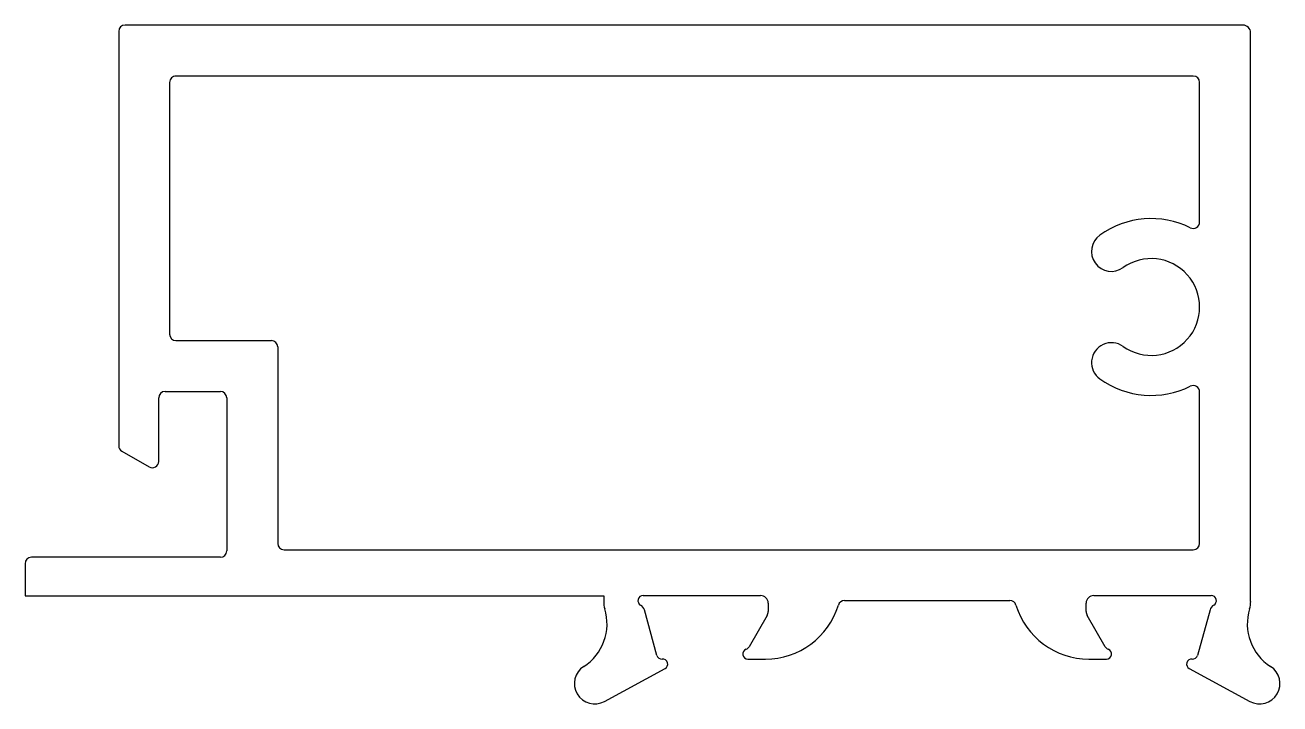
# Model space of a CAD drawing. Extents: x -21.5 to 27.8, y -16.6 to 10.
import ezdxf

# ---------------------------------------------------------------- set-up
doc = ezdxf.new("R2010")
doc.units = 0
doc.layers.get('0').update_dxf_attribs({"linetype": 'CONTINUOUS'})

msp = doc.modelspace()

# ---------------------------------------------------------------- linework, layer by layer
for p, q in [((26.343, 10.015), (-17.556, 10.015)), ((-17.806, 9.765), (-17.806, -6.494)), ((26.644, -12.608), (26.643, 9.715)), ((24.391, 8.015), (-15.556, 8.015)), ((-15.806, 7.765), (-15.806, -2.117)), ((24.641, 2.29), (24.641, 7.765)), ((-15.556, -2.367), (-11.811, -2.367)), ((-11.561, -2.617), (-11.561, -10.332)), ((-15.986, -4.367), (-13.811, -4.367)), ((24.641, -10.332), (24.641, -4.391)), ((-16.236, -7.114), (-16.236, -4.617)), ((-13.561, -4.617), (-13.561, -10.627)), ((-17.679, -6.714), (-16.611, -7.331)), ((-11.311, -10.582), (24.391, -10.582)), ((-21.481, -11.127), (-21.481, -12.382)), ((-13.811, -10.877), (-21.231, -10.877)), ((-21.481, -12.382), (1.24, -12.382)), ((1.24, -12.382), (1.24, -12.608)), ((2.785, -12.377), (7.4, -12.377)), ((7.699, -12.676), (7.699, -13.009)), ((10.693, -12.576), (13.942, -12.576)), ((13.942, -12.576), (17.191, -12.576)), ((20.185, -13.009), (20.185, -12.676)), ((20.484, -12.377), (25.099, -12.377)), ((3.327, -14.726), (2.836, -12.936)), ((7.659, -13.159), (6.947, -14.393)), ((20.937, -14.393), (20.225, -13.159)), ((25.048, -12.936), (24.556, -14.726)), ((1.269, -16.534), (3.647, -15.246)), ((6.901, -14.871), (7.592, -14.871)), ((20.292, -14.871), (20.983, -14.871)), ((24.236, -15.246), (26.615, -16.534))]:
    msp.add_line(p, q)
for centre, radius, start, end in [((-17.556, 9.765), 0.25, 90, 180), ((26.343, 9.715), 0.3, 0.0078, 90), ((-15.556, 7.765), 0.25, 89.9998, 180), ((24.391, 7.765), 0.25, 0.0054, 89.9998), ((22.741, -1.051), 3.47, 63.7685, 125.5331), ((24.387, 2.29), 0.254, 243.7685, 0.0054), ((21.18, 1.134), 0.785, 125.5331, 305.533), ((22.741, -1.051), 1.9, 234.4669, 125.5331), ((-15.556, -2.117), 0.25, 180, 270), ((-11.811, -2.617), 0.25, 0, 90), ((21.18, -3.236), 0.785, 54.4669, 234.4669), ((22.741, -1.051), 3.47, 234.4669, 296.2315), ((-15.986, -4.617), 0.25, 90, 180), ((-13.811, -4.617), 0.25, 0, 90), ((24.387, -4.391), 0.254, 360, 116.2315), ((-17.552, -6.494), 0.254, 180, 240), ((-16.486, -7.114), 0.25, 240, 360), ((-11.311, -10.332), 0.25, 180, 270), ((24.391, -10.332), 0.25, 270, 0), ((-13.811, -10.627), 0.25, 270, 0), ((-21.231, -11.127), 0.25, 90, 180), ((2.237, -12.608), 0.998, 180, 197.0289), ((2.785, -12.576), 0.2, 90, 241.601), ((2.547, -13.015), 0.299, 15.3574, 61.601), ((7.4, -12.676), 0.299, 360, 90), ((7.592, -11.878), 2.993, 270, 343.0038), ((10.693, -12.826), 0.249, 90, 163.0038), ((17.191, -12.826), 0.249, 16.9962, 90), ((20.292, -11.878), 2.993, 196.9962, 270), ((20.484, -12.676), 0.299, 90, 180), ((25.337, -13.015), 0.299, 118.399, 164.6426), ((25.099, -12.576), 0.2, 298.399, 90), ((25.647, -12.608), 0.998, 342.9711, 0.0078), ((-0.624, -13.484), 1.995, 302.8062, 17.0289), ((7.4, -13.009), 0.299, 330, 360), ((20.484, -13.009), 0.299, 180, 210), ((28.508, -13.484), 1.995, 162.9711, 237.1938), ((3.52, -14.673), 0.2, 195.3574, 274.6891), ((6.901, -14.672), 0.2, 108.5904, 270), ((6.774, -14.293), 0.2, 288.5904, 330), ((21.11, -14.293), 0.2, 210, 251.4096), ((20.983, -14.672), 0.2, 270, 71.4096), ((24.364, -14.673), 0.2, 265.3109, 344.6426), ((0.889, -15.832), 0.798, 122.8062, 298.4364), ((3.552, -15.071), 0.2, 298.4364, 94.6891), ((24.331, -15.071), 0.2, 85.3109, 241.5636), ((26.995, -15.832), 0.798, 241.5636, 57.1938)]:
    msp.add_arc(centre, radius, start, end)

doc.saveas('drawing.dxf')
